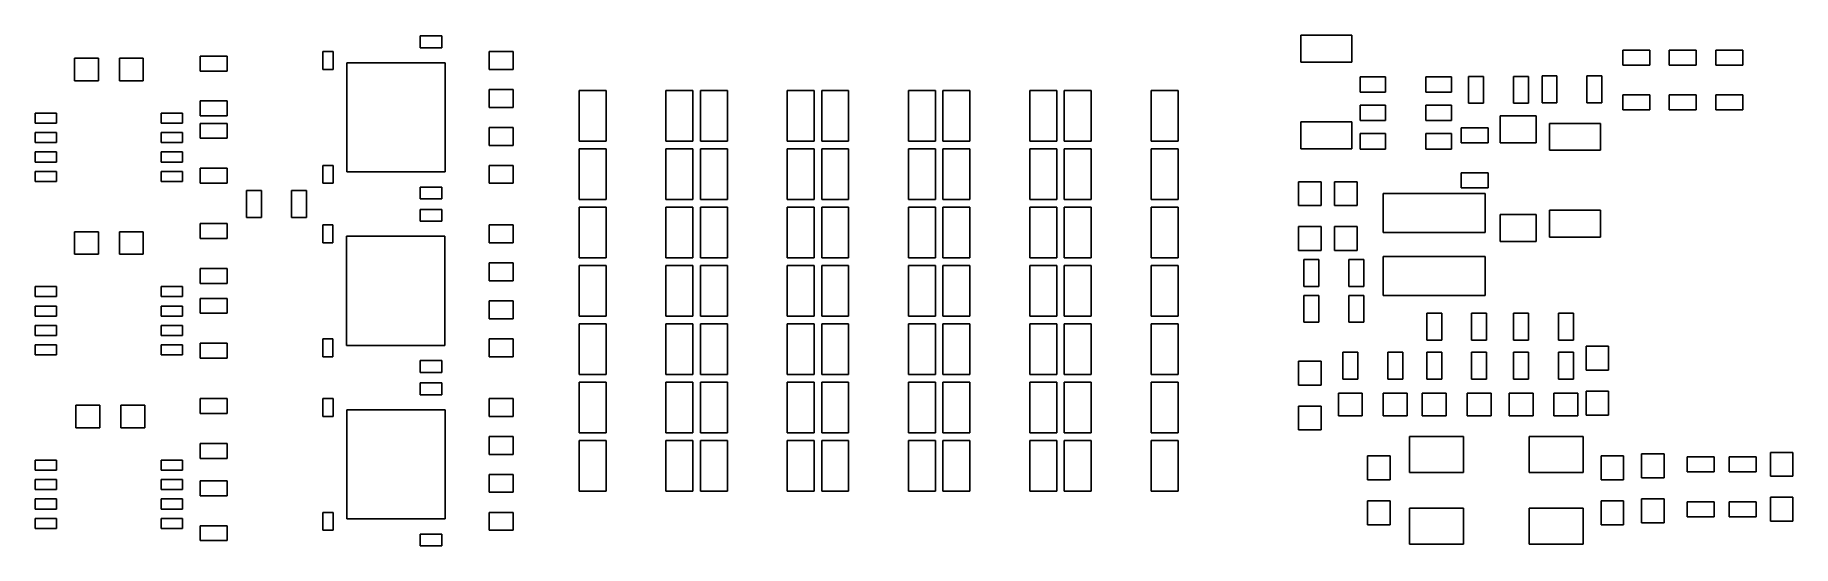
# Model space of a CAD drawing. Extents: x 2.86 to 5.17, y -3.92 to -3.25.
import ezdxf

# ---------------------------------------------------------------- set-up
doc = ezdxf.new("R2010")
doc.units = 0
doc.header["$MEASUREMENT"] = 0
doc.layers.add('BLACK', color=7, linetype='CONTINUOUS')

msp = doc.modelspace()

# ---------------------------------------------------------------- linework, layer by layer
at = {"layer": 'BLACK', "linetype": 'CONTINUOUS'}
for p, q in [((3.36203, -3.26262), (3.36203, -3.24703)), ((3.36203, -3.24703), (3.39053, -3.24703)), ((3.39053, -3.24703), (3.39053, -3.26262)), ((4.51969, -3.2815), (4.51969, -3.24606)), ((4.51969, -3.24606), (4.58661, -3.24606)), ((4.58661, -3.24606), (4.58661, -3.2815)), ((2.90748, -3.3061), (2.90748, -3.27657)), ((2.90748, -3.27657), (2.93898, -3.27657)), ((2.93898, -3.27657), (2.93898, -3.3061)), ((2.96654, -3.3061), (2.96654, -3.27657)), ((2.96654, -3.27657), (2.99803, -3.27657)), ((2.99803, -3.27657), (2.99803, -3.3061)), ((3.07283, -3.29331), (3.07283, -3.27362)), ((3.07283, -3.27362), (3.10827, -3.27362)), ((3.10827, -3.27362), (3.10827, -3.29331)), ((3.23415, -3.29114), (3.23415, -3.26752)), ((3.23415, -3.26752), (3.24754, -3.26752)), ((3.24754, -3.26752), (3.24754, -3.29114)), ((3.39053, -3.26262), (3.36203, -3.26262)), ((3.45276, -3.29114), (3.45276, -3.26752)), ((3.45276, -3.26752), (3.48425, -3.26752)), ((3.48425, -3.26752), (3.48425, -3.29114)), ((4.94291, -3.28543), (4.94291, -3.26575)), ((4.94291, -3.26575), (4.97835, -3.26575)), ((4.97835, -3.26575), (4.97835, -3.28543)), ((5.00394, -3.28543), (5.00394, -3.26575)), ((5.00394, -3.26575), (5.03937, -3.26575)), ((5.03937, -3.26575), (5.03937, -3.28543)), ((5.06496, -3.28543), (5.06496, -3.26575)), ((5.06496, -3.26575), (5.10039, -3.26575)), ((5.10039, -3.26575), (5.10039, -3.28543)), ((3.10827, -3.29331), (3.07283, -3.29331)), ((3.24754, -3.29114), (3.23415, -3.29114)), ((3.26537, -3.42614), (3.26537, -3.28252)), ((3.26537, -3.28252), (3.39467, -3.28252)), ((3.39467, -3.28252), (3.39467, -3.42614)), ((3.48425, -3.29114), (3.45276, -3.29114)), ((4.58661, -3.2815), (4.51969, -3.2815)), ((4.59748, -3.32126), (4.59748, -3.30079)), ((4.59748, -3.30079), (4.63087, -3.30079)), ((4.63087, -3.30079), (4.63087, -3.32126)), ((4.68409, -3.32126), (4.68409, -3.30079)), ((4.68409, -3.30079), (4.71748, -3.30079)), ((4.71748, -3.30079), (4.71748, -3.32126)), ((4.74016, -3.33583), (4.74016, -3.30039)), ((4.74016, -3.30039), (4.75984, -3.30039)), ((4.75984, -3.30039), (4.75984, -3.33583)), ((4.79921, -3.33583), (4.79921, -3.30039)), ((4.79921, -3.30039), (4.8189, -3.30039)), ((4.8189, -3.30039), (4.8189, -3.33583)), ((4.83661, -3.33504), (4.83661, -3.29961)), ((4.83661, -3.29961), (4.8563, -3.29961)), ((4.8563, -3.29961), (4.8563, -3.33504)), ((4.89567, -3.33504), (4.89567, -3.29961)), ((4.89567, -3.29961), (4.91535, -3.29961)), ((4.91535, -3.29961), (4.91535, -3.33504)), ((4.97835, -3.28543), (4.94291, -3.28543)), ((5.03937, -3.28543), (5.00394, -3.28543)), ((5.10039, -3.28543), (5.06496, -3.28543)), ((2.93898, -3.3061), (2.90748, -3.3061)), ((2.99803, -3.3061), (2.96654, -3.3061)), ((3.45276, -3.34114), (3.45276, -3.31752)), ((3.45276, -3.31752), (3.48425, -3.31752)), ((3.48425, -3.31752), (3.48425, -3.34114)), ((3.57087, -3.38583), (3.57087, -3.3189)), ((3.57087, -3.3189), (3.6063, -3.3189)), ((3.6063, -3.3189), (3.6063, -3.38583)), ((3.68504, -3.38583), (3.68504, -3.3189)), ((3.68504, -3.3189), (3.72047, -3.3189)), ((3.72047, -3.3189), (3.72047, -3.38583)), ((3.73031, -3.38583), (3.73031, -3.3189)), ((3.73031, -3.3189), (3.76575, -3.3189)), ((3.76575, -3.3189), (3.76575, -3.38583)), ((3.84449, -3.38583), (3.84449, -3.3189)), ((3.84449, -3.3189), (3.87992, -3.3189)), ((3.87992, -3.3189), (3.87992, -3.38583)), ((3.88976, -3.38583), (3.88976, -3.3189)), ((3.88976, -3.3189), (3.9252, -3.3189)), ((3.9252, -3.3189), (3.9252, -3.38583)), ((4.00394, -3.38583), (4.00394, -3.3189)), ((4.00394, -3.3189), (4.03937, -3.3189)), ((4.03937, -3.3189), (4.03937, -3.38583)), ((4.04921, -3.38583), (4.04921, -3.3189)), ((4.04921, -3.3189), (4.08465, -3.3189)), ((4.08465, -3.3189), (4.08465, -3.38583)), ((4.16339, -3.38583), (4.16339, -3.3189)), ((4.16339, -3.3189), (4.19882, -3.3189)), ((4.19882, -3.3189), (4.19882, -3.38583)), ((4.20866, -3.38583), (4.20866, -3.3189)), ((4.20866, -3.3189), (4.24409, -3.3189)), ((4.24409, -3.3189), (4.24409, -3.38583)), ((4.32283, -3.38583), (4.32283, -3.3189)), ((4.32283, -3.3189), (4.35827, -3.3189)), ((4.35827, -3.3189), (4.35827, -3.38583)), ((4.63087, -3.32126), (4.59748, -3.32126)), ((4.71748, -3.32126), (4.68409, -3.32126)), ((4.94291, -3.34449), (4.94291, -3.3248)), ((4.94291, -3.3248), (4.97835, -3.3248)), ((4.97835, -3.3248), (4.97835, -3.34449)), ((5.00394, -3.34449), (5.00394, -3.3248)), ((5.00394, -3.3248), (5.03937, -3.3248)), ((5.03937, -3.3248), (5.03937, -3.34449)), ((5.06496, -3.34449), (5.06496, -3.3248)), ((5.06496, -3.3248), (5.10039, -3.3248)), ((5.10039, -3.3248), (5.10039, -3.34449)), ((2.85587, -3.36193), (2.85587, -3.3487)), ((2.85587, -3.3487), (2.8839, -3.3487)), ((2.8839, -3.3487), (2.8839, -3.36193)), ((3.02161, -3.36193), (3.02161, -3.3487)), ((3.02161, -3.3487), (3.04965, -3.3487)), ((3.04965, -3.3487), (3.04965, -3.36193)), ((3.07283, -3.35236), (3.07283, -3.33268)), ((3.07283, -3.33268), (3.10827, -3.33268)), ((3.10827, -3.33268), (3.10827, -3.35236)), ((3.48425, -3.34114), (3.45276, -3.34114)), ((4.59748, -3.35866), (4.59748, -3.33819)), ((4.59748, -3.33819), (4.63087, -3.33819)), ((4.63087, -3.33819), (4.63087, -3.35866)), ((4.68409, -3.35866), (4.68409, -3.33819)), ((4.68409, -3.33819), (4.71748, -3.33819)), ((4.71748, -3.33819), (4.71748, -3.35866)), ((4.75984, -3.33583), (4.74016, -3.33583)), ((4.8189, -3.33583), (4.79921, -3.33583)), ((4.8563, -3.33504), (4.83661, -3.33504)), ((4.91535, -3.33504), (4.89567, -3.33504)), ((4.97835, -3.34449), (4.94291, -3.34449)), ((5.03937, -3.34449), (5.00394, -3.34449)), ((5.10039, -3.34449), (5.06496, -3.34449)), ((2.8839, -3.36193), (2.85587, -3.36193)), ((3.04965, -3.36193), (3.02161, -3.36193)), ((3.10827, -3.35236), (3.07283, -3.35236)), ((3.07283, -3.38189), (3.07283, -3.3622)), ((3.07283, -3.3622), (3.10827, -3.3622)), ((3.10827, -3.3622), (3.10827, -3.38189)), ((3.45276, -3.39114), (3.45276, -3.36752)), ((3.45276, -3.36752), (3.48425, -3.36752)), ((3.48425, -3.36752), (3.48425, -3.39114)), ((4.51969, -3.39567), (4.51969, -3.36024)), ((4.51969, -3.36024), (4.58661, -3.36024)), ((4.58661, -3.36024), (4.58661, -3.39567)), ((4.63087, -3.35866), (4.59748, -3.35866)), ((4.71748, -3.35866), (4.68409, -3.35866)), ((4.73031, -3.3878), (4.73031, -3.36811)), ((4.73031, -3.36811), (4.76575, -3.36811)), ((4.76575, -3.36811), (4.76575, -3.3878)), ((4.7815, -3.3878), (4.7815, -3.35236)), ((4.7815, -3.35236), (4.82874, -3.35236)), ((4.82874, -3.35236), (4.82874, -3.3878)), ((4.84646, -3.39764), (4.84646, -3.3622)), ((4.84646, -3.3622), (4.91339, -3.3622)), ((4.91339, -3.3622), (4.91339, -3.39764)), ((2.85587, -3.38752), (2.85587, -3.37429)), ((2.85587, -3.37429), (2.8839, -3.37429)), ((2.8839, -3.38752), (2.85587, -3.38752)), ((2.8839, -3.37429), (2.8839, -3.38752)), ((3.02161, -3.38752), (3.02161, -3.37429)), ((3.02161, -3.37429), (3.04965, -3.37429)), ((3.04965, -3.38752), (3.02161, -3.38752)), ((3.04965, -3.37429), (3.04965, -3.38752)), ((3.10827, -3.38189), (3.07283, -3.38189)), ((3.48425, -3.39114), (3.45276, -3.39114)), ((3.6063, -3.38583), (3.57087, -3.38583)), ((3.57087, -3.4626), (3.57087, -3.39567)), ((3.57087, -3.39567), (3.6063, -3.39567)), ((3.6063, -3.39567), (3.6063, -3.4626)), ((3.72047, -3.38583), (3.68504, -3.38583)), ((3.68504, -3.4626), (3.68504, -3.39567)), ((3.68504, -3.39567), (3.72047, -3.39567)), ((3.72047, -3.39567), (3.72047, -3.4626)), ((3.76575, -3.38583), (3.73031, -3.38583)), ((3.73031, -3.4626), (3.73031, -3.39567)), ((3.73031, -3.39567), (3.76575, -3.39567)), ((3.76575, -3.39567), (3.76575, -3.4626)), ((3.87992, -3.38583), (3.84449, -3.38583)), ((3.84449, -3.4626), (3.84449, -3.39567)), ((3.84449, -3.39567), (3.87992, -3.39567)), ((3.87992, -3.39567), (3.87992, -3.4626)), ((3.9252, -3.38583), (3.88976, -3.38583)), ((3.88976, -3.4626), (3.88976, -3.39567)), ((3.88976, -3.39567), (3.9252, -3.39567)), ((3.9252, -3.39567), (3.9252, -3.4626)), ((4.03937, -3.38583), (4.00394, -3.38583)), ((4.00394, -3.4626), (4.00394, -3.39567)), ((4.00394, -3.39567), (4.03937, -3.39567)), ((4.03937, -3.39567), (4.03937, -3.4626)), ((4.08465, -3.38583), (4.04921, -3.38583)), ((4.04921, -3.4626), (4.04921, -3.39567)), ((4.04921, -3.39567), (4.08465, -3.39567)), ((4.08465, -3.39567), (4.08465, -3.4626)), ((4.19882, -3.38583), (4.16339, -3.38583)), ((4.16339, -3.4626), (4.16339, -3.39567)), ((4.16339, -3.39567), (4.19882, -3.39567)), ((4.19882, -3.39567), (4.19882, -3.4626)), ((4.24409, -3.38583), (4.20866, -3.38583)), ((4.20866, -3.4626), (4.20866, -3.39567)), ((4.20866, -3.39567), (4.24409, -3.39567)), ((4.24409, -3.39567), (4.24409, -3.4626)), ((4.35827, -3.38583), (4.32283, -3.38583)), ((4.32283, -3.4626), (4.32283, -3.39567)), ((4.32283, -3.39567), (4.35827, -3.39567)), ((4.35827, -3.39567), (4.35827, -3.4626)), ((4.58661, -3.39567), (4.51969, -3.39567)), ((4.59748, -3.39606), (4.59748, -3.37559)), ((4.59748, -3.37559), (4.63087, -3.37559)), ((4.63087, -3.39606), (4.59748, -3.39606)), ((4.63087, -3.37559), (4.63087, -3.39606)), ((4.68409, -3.39606), (4.68409, -3.37559)), ((4.68409, -3.37559), (4.71748, -3.37559)), ((4.71748, -3.39606), (4.68409, -3.39606)), ((4.71748, -3.37559), (4.71748, -3.39606)), ((4.76575, -3.3878), (4.73031, -3.3878)), ((4.82874, -3.3878), (4.7815, -3.3878)), ((2.85587, -3.41311), (2.85587, -3.39988)), ((2.85587, -3.39988), (2.8839, -3.39988)), ((2.8839, -3.41311), (2.85587, -3.41311)), ((2.8839, -3.39988), (2.8839, -3.41311)), ((3.02161, -3.41311), (3.02161, -3.39988)), ((3.02161, -3.39988), (3.04965, -3.39988)), ((3.04965, -3.41311), (3.02161, -3.41311)), ((3.04965, -3.39988), (3.04965, -3.41311)), ((3.23415, -3.44114), (3.23415, -3.41752)), ((3.23415, -3.41752), (3.24754, -3.41752)), ((3.24754, -3.41752), (3.24754, -3.44114)), ((3.45276, -3.44114), (3.45276, -3.41752)), ((3.45276, -3.41752), (3.48425, -3.41752)), ((3.48425, -3.41752), (3.48425, -3.44114)), ((4.91339, -3.39764), (4.84646, -3.39764)), ((2.85587, -3.4387), (2.85587, -3.42547)), ((2.85587, -3.42547), (2.8839, -3.42547)), ((2.8839, -3.4387), (2.85587, -3.4387)), ((2.8839, -3.42547), (2.8839, -3.4387)), ((3.02161, -3.4387), (3.02161, -3.42547)), ((3.02161, -3.42547), (3.04965, -3.42547)), ((3.04965, -3.4387), (3.02161, -3.4387)), ((3.04965, -3.42547), (3.04965, -3.4387)), ((3.07283, -3.44094), (3.07283, -3.42126)), ((3.07283, -3.42126), (3.10827, -3.42126)), ((3.10827, -3.44094), (3.07283, -3.44094)), ((3.10827, -3.42126), (3.10827, -3.44094)), ((3.24754, -3.44114), (3.23415, -3.44114)), ((3.39467, -3.42614), (3.26537, -3.42614)), ((3.48425, -3.44114), (3.45276, -3.44114)), ((4.51673, -3.47047), (4.51673, -3.43898)), ((4.51673, -3.43898), (4.54626, -3.43898)), ((4.54626, -3.43898), (4.54626, -3.47047)), ((4.56398, -3.47047), (4.56398, -3.43898)), ((4.56398, -3.43898), (4.5935, -3.43898)), ((4.5935, -3.43898), (4.5935, -3.47047)), ((4.73031, -3.44685), (4.73031, -3.42717)), ((4.73031, -3.42717), (4.76575, -3.42717)), ((4.76575, -3.42717), (4.76575, -3.44685)), ((3.13386, -3.48622), (3.13386, -3.45079)), ((3.13386, -3.45079), (3.15354, -3.45079)), ((3.15354, -3.45079), (3.15354, -3.48622)), ((3.19291, -3.48622), (3.19291, -3.45079)), ((3.19291, -3.45079), (3.2126, -3.45079)), ((3.2126, -3.45079), (3.2126, -3.48622)), ((3.36203, -3.46163), (3.36203, -3.44604)), ((3.36203, -3.44604), (3.39053, -3.44604)), ((3.39053, -3.46163), (3.36203, -3.46163)), ((3.39053, -3.44604), (3.39053, -3.46163)), ((3.6063, -3.4626), (3.57087, -3.4626)), ((3.72047, -3.4626), (3.68504, -3.4626)), ((3.76575, -3.4626), (3.73031, -3.4626)), ((3.87992, -3.4626), (3.84449, -3.4626)), ((3.9252, -3.4626), (3.88976, -3.4626)), ((4.03937, -3.4626), (4.00394, -3.4626)), ((4.08465, -3.4626), (4.04921, -3.4626)), ((4.19882, -3.4626), (4.16339, -3.4626)), ((4.24409, -3.4626), (4.20866, -3.4626)), ((4.35827, -3.4626), (4.32283, -3.4626)), ((4.62795, -3.50591), (4.62795, -3.45472)), ((4.62795, -3.45472), (4.76181, -3.45472)), ((4.76575, -3.44685), (4.73031, -3.44685)), ((4.76181, -3.45472), (4.76181, -3.50591)), ((3.15354, -3.48622), (3.13386, -3.48622)), ((3.2126, -3.48622), (3.19291, -3.48622)), ((3.36183, -3.49096), (3.36183, -3.47537)), ((3.36183, -3.47537), (3.39033, -3.47537)), ((3.39033, -3.47537), (3.39033, -3.49096)), ((3.57087, -3.53937), (3.57087, -3.47244)), ((3.57087, -3.47244), (3.6063, -3.47244)), ((3.6063, -3.47244), (3.6063, -3.53937)), ((3.68504, -3.53937), (3.68504, -3.47244)), ((3.68504, -3.47244), (3.72047, -3.47244)), ((3.72047, -3.47244), (3.72047, -3.53937)), ((3.73031, -3.53937), (3.73031, -3.47244)), ((3.73031, -3.47244), (3.76575, -3.47244)), ((3.76575, -3.47244), (3.76575, -3.53937)), ((3.84449, -3.53937), (3.84449, -3.47244)), ((3.84449, -3.47244), (3.87992, -3.47244)), ((3.87992, -3.47244), (3.87992, -3.53937)), ((3.88976, -3.53937), (3.88976, -3.47244)), ((3.88976, -3.47244), (3.9252, -3.47244)), ((3.9252, -3.47244), (3.9252, -3.53937)), ((4.00394, -3.53937), (4.00394, -3.47244)), ((4.00394, -3.47244), (4.03937, -3.47244)), ((4.03937, -3.47244), (4.03937, -3.53937)), ((4.04921, -3.53937), (4.04921, -3.47244)), ((4.04921, -3.47244), (4.08465, -3.47244)), ((4.08465, -3.47244), (4.08465, -3.53937)), ((4.16339, -3.53937), (4.16339, -3.47244)), ((4.16339, -3.47244), (4.19882, -3.47244)), ((4.19882, -3.47244), (4.19882, -3.53937)), ((4.20866, -3.53937), (4.20866, -3.47244)), ((4.20866, -3.47244), (4.24409, -3.47244)), ((4.24409, -3.47244), (4.24409, -3.53937)), ((4.32283, -3.53937), (4.32283, -3.47244)), ((4.32283, -3.47244), (4.35827, -3.47244)), ((4.35827, -3.47244), (4.35827, -3.53937)), ((4.54626, -3.47047), (4.51673, -3.47047)), ((4.5935, -3.47047), (4.56398, -3.47047)), ((4.7815, -3.51772), (4.7815, -3.48228)), ((4.7815, -3.48228), (4.82874, -3.48228)), ((4.82874, -3.48228), (4.82874, -3.51772)), ((4.84646, -3.51181), (4.84646, -3.47638)), ((4.84646, -3.47638), (4.91339, -3.47638)), ((4.91339, -3.47638), (4.91339, -3.51181)), ((2.90748, -3.53445), (2.90748, -3.50492)), ((2.90748, -3.50492), (2.93898, -3.50492)), ((2.93898, -3.50492), (2.93898, -3.53445)), ((2.96654, -3.53445), (2.96654, -3.50492)), ((2.96654, -3.50492), (2.99803, -3.50492)), ((2.99803, -3.50492), (2.99803, -3.53445)), ((3.07283, -3.51378), (3.07283, -3.49409)), ((3.07283, -3.49409), (3.10827, -3.49409)), ((3.10827, -3.49409), (3.10827, -3.51378)), ((3.23396, -3.51949), (3.23396, -3.49587)), ((3.23396, -3.49587), (3.24734, -3.49587)), ((3.24734, -3.49587), (3.24734, -3.51949)), ((3.26518, -3.65449), (3.26518, -3.51087)), ((3.26518, -3.51087), (3.39447, -3.51087)), ((3.39033, -3.49096), (3.36183, -3.49096)), ((3.39447, -3.51087), (3.39447, -3.65449)), ((3.45256, -3.51949), (3.45256, -3.49587)), ((3.45256, -3.49587), (3.48406, -3.49587)), ((3.48406, -3.49587), (3.48406, -3.51949)), ((4.51673, -3.52953), (4.51673, -3.49803)), ((4.51673, -3.49803), (4.54626, -3.49803)), ((4.54626, -3.49803), (4.54626, -3.52953)), ((4.56398, -3.52953), (4.56398, -3.49803)), ((4.56398, -3.49803), (4.5935, -3.49803)), ((4.5935, -3.49803), (4.5935, -3.52953)), ((4.76181, -3.50591), (4.62795, -3.50591)), ((4.91339, -3.51181), (4.84646, -3.51181)), ((2.93898, -3.53445), (2.90748, -3.53445)), ((2.99803, -3.53445), (2.96654, -3.53445)), ((3.10827, -3.51378), (3.07283, -3.51378)), ((3.24734, -3.51949), (3.23396, -3.51949)), ((3.48406, -3.51949), (3.45256, -3.51949)), ((4.54626, -3.52953), (4.51673, -3.52953)), ((4.5935, -3.52953), (4.56398, -3.52953)), ((4.82874, -3.51772), (4.7815, -3.51772)), ((3.07283, -3.57283), (3.07283, -3.55315)), ((3.07283, -3.55315), (3.10827, -3.55315)), ((3.10827, -3.55315), (3.10827, -3.57283)), ((3.45256, -3.56949), (3.45256, -3.54587)), ((3.45256, -3.54587), (3.48406, -3.54587)), ((3.48406, -3.54587), (3.48406, -3.56949)), ((3.6063, -3.53937), (3.57087, -3.53937)), ((3.57087, -3.61614), (3.57087, -3.54921)), ((3.57087, -3.54921), (3.6063, -3.54921)), ((3.6063, -3.54921), (3.6063, -3.61614)), ((3.72047, -3.53937), (3.68504, -3.53937)), ((3.68504, -3.61614), (3.68504, -3.54921)), ((3.68504, -3.54921), (3.72047, -3.54921)), ((3.72047, -3.54921), (3.72047, -3.61614)), ((3.76575, -3.53937), (3.73031, -3.53937)), ((3.73031, -3.61614), (3.73031, -3.54921)), ((3.73031, -3.54921), (3.76575, -3.54921)), ((3.76575, -3.54921), (3.76575, -3.61614)), ((3.87992, -3.53937), (3.84449, -3.53937)), ((3.84449, -3.61614), (3.84449, -3.54921)), ((3.84449, -3.54921), (3.87992, -3.54921)), ((3.87992, -3.54921), (3.87992, -3.61614)), ((3.9252, -3.53937), (3.88976, -3.53937)), ((3.88976, -3.61614), (3.88976, -3.54921)), ((3.88976, -3.54921), (3.9252, -3.54921)), ((3.9252, -3.54921), (3.9252, -3.61614)), ((4.03937, -3.53937), (4.00394, -3.53937)), ((4.00394, -3.61614), (4.00394, -3.54921)), ((4.00394, -3.54921), (4.03937, -3.54921)), ((4.03937, -3.54921), (4.03937, -3.61614)), ((4.08465, -3.53937), (4.04921, -3.53937)), ((4.04921, -3.61614), (4.04921, -3.54921)), ((4.04921, -3.54921), (4.08465, -3.54921)), ((4.08465, -3.54921), (4.08465, -3.61614)), ((4.19882, -3.53937), (4.16339, -3.53937)), ((4.16339, -3.61614), (4.16339, -3.54921)), ((4.16339, -3.54921), (4.19882, -3.54921)), ((4.19882, -3.54921), (4.19882, -3.61614)), ((4.24409, -3.53937), (4.20866, -3.53937)), ((4.20866, -3.61614), (4.20866, -3.54921)), ((4.20866, -3.54921), (4.24409, -3.54921)), ((4.24409, -3.54921), (4.24409, -3.61614)), ((4.35827, -3.53937), (4.32283, -3.53937)), ((4.32283, -3.61614), (4.32283, -3.54921)), ((4.32283, -3.54921), (4.35827, -3.54921)), ((4.35827, -3.54921), (4.35827, -3.61614)), ((4.52362, -3.57677), (4.52362, -3.54134)), ((4.52362, -3.54134), (4.54331, -3.54134)), ((4.54331, -3.54134), (4.54331, -3.57677)), ((4.58268, -3.57677), (4.58268, -3.54134)), ((4.58268, -3.54134), (4.60236, -3.54134)), ((4.60236, -3.54134), (4.60236, -3.57677)), ((4.62795, -3.58858), (4.62795, -3.5374)), ((4.62795, -3.5374), (4.76181, -3.5374)), ((4.76181, -3.5374), (4.76181, -3.58858)), ((2.85587, -3.59028), (2.85587, -3.57705)), ((2.85587, -3.57705), (2.8839, -3.57705)), ((2.8839, -3.57705), (2.8839, -3.59028)), ((3.02161, -3.59028), (3.02161, -3.57705)), ((3.02161, -3.57705), (3.04965, -3.57705)), ((3.04965, -3.57705), (3.04965, -3.59028)), ((3.10827, -3.57283), (3.07283, -3.57283)), ((3.48406, -3.56949), (3.45256, -3.56949)), ((4.54331, -3.57677), (4.52362, -3.57677)), ((4.60236, -3.57677), (4.58268, -3.57677)), ((2.8839, -3.59028), (2.85587, -3.59028)), ((2.85587, -3.61587), (2.85587, -3.60264)), ((2.85587, -3.60264), (2.8839, -3.60264)), ((2.8839, -3.60264), (2.8839, -3.61587)), ((3.04965, -3.59028), (3.02161, -3.59028)), ((3.02161, -3.61587), (3.02161, -3.60264)), ((3.02161, -3.60264), (3.04965, -3.60264)), ((3.04965, -3.60264), (3.04965, -3.61587)), ((3.07283, -3.6122), (3.07283, -3.59252)), ((3.07283, -3.59252), (3.10827, -3.59252)), ((3.10827, -3.59252), (3.10827, -3.6122)), ((3.45256, -3.61949), (3.45256, -3.59587)), ((3.45256, -3.59587), (3.48406, -3.59587)), ((3.48406, -3.59587), (3.48406, -3.61949)), ((4.52362, -3.62402), (4.52362, -3.58858)), ((4.52362, -3.58858), (4.54331, -3.58858)), ((4.54331, -3.58858), (4.54331, -3.62402)), ((4.58268, -3.62402), (4.58268, -3.58858)), ((4.58268, -3.58858), (4.60236, -3.58858)), ((4.60236, -3.58858), (4.60236, -3.62402)), ((4.76181, -3.58858), (4.62795, -3.58858)), ((2.8839, -3.61587), (2.85587, -3.61587)), ((3.04965, -3.61587), (3.02161, -3.61587)), ((3.10827, -3.6122), (3.07283, -3.6122)), ((3.48406, -3.61949), (3.45256, -3.61949)), ((3.6063, -3.61614), (3.57087, -3.61614)), ((3.57087, -3.69291), (3.57087, -3.62598)), ((3.57087, -3.62598), (3.6063, -3.62598)), ((3.6063, -3.62598), (3.6063, -3.69291)), ((3.72047, -3.61614), (3.68504, -3.61614)), ((3.68504, -3.69291), (3.68504, -3.62598)), ((3.68504, -3.62598), (3.72047, -3.62598)), ((3.72047, -3.62598), (3.72047, -3.69291)), ((3.76575, -3.61614), (3.73031, -3.61614)), ((3.73031, -3.69291), (3.73031, -3.62598)), ((3.73031, -3.62598), (3.76575, -3.62598)), ((3.76575, -3.62598), (3.76575, -3.69291)), ((3.87992, -3.61614), (3.84449, -3.61614)), ((3.84449, -3.69291), (3.84449, -3.62598)), ((3.84449, -3.62598), (3.87992, -3.62598)), ((3.87992, -3.62598), (3.87992, -3.69291)), ((3.9252, -3.61614), (3.88976, -3.61614)), ((3.88976, -3.69291), (3.88976, -3.62598)), ((3.88976, -3.62598), (3.9252, -3.62598)), ((3.9252, -3.62598), (3.9252, -3.69291)), ((4.03937, -3.61614), (4.00394, -3.61614)), ((4.00394, -3.69291), (4.00394, -3.62598)), ((4.00394, -3.62598), (4.03937, -3.62598)), ((4.03937, -3.62598), (4.03937, -3.69291)), ((4.08465, -3.61614), (4.04921, -3.61614)), ((4.04921, -3.69291), (4.04921, -3.62598)), ((4.04921, -3.62598), (4.08465, -3.62598)), ((4.08465, -3.62598), (4.08465, -3.69291)), ((4.19882, -3.61614), (4.16339, -3.61614)), ((4.16339, -3.69291), (4.16339, -3.62598)), ((4.16339, -3.62598), (4.19882, -3.62598)), ((4.19882, -3.62598), (4.19882, -3.69291)), ((4.24409, -3.61614), (4.20866, -3.61614)), ((4.20866, -3.69291), (4.20866, -3.62598)), ((4.20866, -3.62598), (4.24409, -3.62598)), ((4.24409, -3.62598), (4.24409, -3.69291)), ((4.35827, -3.61614), (4.32283, -3.61614)), ((4.32283, -3.69291), (4.32283, -3.62598)), ((4.32283, -3.62598), (4.35827, -3.62598)), ((4.35827, -3.62598), (4.35827, -3.69291)), ((4.54331, -3.62402), (4.52362, -3.62402)), ((4.60236, -3.62402), (4.58268, -3.62402)), ((4.68504, -3.64764), (4.68504, -3.6122)), ((4.68504, -3.6122), (4.70472, -3.6122)), ((4.70472, -3.6122), (4.70472, -3.64764)), ((4.74409, -3.64764), (4.74409, -3.6122)), ((4.74409, -3.6122), (4.76378, -3.6122)), ((4.76378, -3.6122), (4.76378, -3.64764)), ((4.79921, -3.64764), (4.79921, -3.6122)), ((4.79921, -3.6122), (4.8189, -3.6122)), ((4.8189, -3.6122), (4.8189, -3.64764)), ((4.85827, -3.64764), (4.85827, -3.6122)), ((4.85827, -3.6122), (4.87795, -3.6122)), ((4.87795, -3.6122), (4.87795, -3.64764)), ((2.85587, -3.64146), (2.85587, -3.62823)), ((2.85587, -3.62823), (2.8839, -3.62823)), ((2.8839, -3.64146), (2.85587, -3.64146)), ((2.8839, -3.62823), (2.8839, -3.64146)), ((3.02161, -3.64146), (3.02161, -3.62823)), ((3.02161, -3.62823), (3.04965, -3.62823)), ((3.04965, -3.64146), (3.02161, -3.64146)), ((3.04965, -3.62823), (3.04965, -3.64146)), ((3.23396, -3.66949), (3.23396, -3.64587)), ((3.23396, -3.64587), (3.24734, -3.64587)), ((3.24734, -3.64587), (3.24734, -3.66949)), ((3.45256, -3.66949), (3.45256, -3.64587)), ((3.45256, -3.64587), (3.48406, -3.64587)), ((3.48406, -3.64587), (3.48406, -3.66949)), ((4.70472, -3.64764), (4.68504, -3.64764)), ((4.76378, -3.64764), (4.74409, -3.64764)), ((4.8189, -3.64764), (4.79921, -3.64764)), ((4.87795, -3.64764), (4.85827, -3.64764)), ((2.85587, -3.66705), (2.85587, -3.65382)), ((2.85587, -3.65382), (2.8839, -3.65382)), ((2.8839, -3.66705), (2.85587, -3.66705)), ((2.8839, -3.65382), (2.8839, -3.66705)), ((3.02161, -3.66705), (3.02161, -3.65382)), ((3.02161, -3.65382), (3.04965, -3.65382)), ((3.04965, -3.66705), (3.02161, -3.66705)), ((3.04965, -3.65382), (3.04965, -3.66705)), ((3.07283, -3.67126), (3.07283, -3.65157)), ((3.07283, -3.65157), (3.10827, -3.65157)), ((3.10827, -3.67126), (3.07283, -3.67126)), ((3.10827, -3.65157), (3.10827, -3.67126)), ((3.24734, -3.66949), (3.23396, -3.66949)), ((3.39447, -3.65449), (3.26518, -3.65449)), ((3.48406, -3.66949), (3.45256, -3.66949)), ((4.5748, -3.69882), (4.5748, -3.66339)), ((4.5748, -3.66339), (4.59449, -3.66339)), ((4.59449, -3.66339), (4.59449, -3.69882)), ((4.63386, -3.69882), (4.63386, -3.66339)), ((4.63386, -3.66339), (4.65354, -3.66339)), ((4.65354, -3.66339), (4.65354, -3.69882)), ((4.68504, -3.69882), (4.68504, -3.66339)), ((4.68504, -3.66339), (4.70472, -3.66339)), ((4.70472, -3.66339), (4.70472, -3.69882)), ((4.74409, -3.69882), (4.74409, -3.66339)), ((4.74409, -3.66339), (4.76378, -3.66339)), ((4.76378, -3.66339), (4.76378, -3.69882)), ((4.79921, -3.69882), (4.79921, -3.66339)), ((4.79921, -3.66339), (4.8189, -3.66339)), ((4.8189, -3.66339), (4.8189, -3.69882)), ((4.85827, -3.69882), (4.85827, -3.66339)), ((4.85827, -3.66339), (4.87795, -3.66339)), ((4.87795, -3.66339), (4.87795, -3.69882)), ((4.89469, -3.68701), (4.89469, -3.65551)), ((4.89469, -3.65551), (4.92421, -3.65551)), ((4.92421, -3.65551), (4.92421, -3.68701)), ((3.36183, -3.68998), (3.36183, -3.67439)), ((3.36183, -3.67439), (3.39033, -3.67439)), ((3.39033, -3.68998), (3.36183, -3.68998)), ((3.39033, -3.67439), (3.39033, -3.68998)), ((3.6063, -3.69291), (3.57087, -3.69291)), ((3.72047, -3.69291), (3.68504, -3.69291)), ((3.76575, -3.69291), (3.73031, -3.69291)), ((3.87992, -3.69291), (3.84449, -3.69291)), ((3.9252, -3.69291), (3.88976, -3.69291)), ((4.03937, -3.69291), (4.00394, -3.69291)), ((4.08465, -3.69291), (4.04921, -3.69291)), ((4.19882, -3.69291), (4.16339, -3.69291)), ((4.24409, -3.69291), (4.20866, -3.69291)), ((4.35827, -3.69291), (4.32283, -3.69291)), ((4.51673, -3.70669), (4.51673, -3.6752)), ((4.51673, -3.6752), (4.54626, -3.6752)), ((4.54626, -3.6752), (4.54626, -3.70669)), ((4.92421, -3.68701), (4.89469, -3.68701)), ((3.36203, -3.71931), (3.36203, -3.70372)), ((3.36203, -3.70372), (3.39053, -3.70372)), ((3.39053, -3.71931), (3.36203, -3.71931)), ((3.39053, -3.70372), (3.39053, -3.71931)), ((3.57087, -3.76969), (3.57087, -3.70276)), ((3.57087, -3.70276), (3.6063, -3.70276)), ((3.6063, -3.70276), (3.6063, -3.76969)), ((3.68504, -3.76969), (3.68504, -3.70276)), ((3.68504, -3.70276), (3.72047, -3.70276)), ((3.72047, -3.70276), (3.72047, -3.76969)), ((3.73031, -3.76969), (3.73031, -3.70276)), ((3.73031, -3.70276), (3.76575, -3.70276)), ((3.76575, -3.70276), (3.76575, -3.76969)), ((3.84449, -3.76969), (3.84449, -3.70276)), ((3.84449, -3.70276), (3.87992, -3.70276)), ((3.87992, -3.70276), (3.87992, -3.76969)), ((3.88976, -3.76969), (3.88976, -3.70276)), ((3.88976, -3.70276), (3.9252, -3.70276)), ((3.9252, -3.70276), (3.9252, -3.76969)), ((4.00394, -3.76969), (4.00394, -3.70276)), ((4.00394, -3.70276), (4.03937, -3.70276)), ((4.03937, -3.70276), (4.03937, -3.76969)), ((4.04921, -3.76969), (4.04921, -3.70276)), ((4.04921, -3.70276), (4.08465, -3.70276)), ((4.08465, -3.70276), (4.08465, -3.76969)), ((4.16339, -3.76969), (4.16339, -3.70276)), ((4.16339, -3.70276), (4.19882, -3.70276)), ((4.19882, -3.70276), (4.19882, -3.76969)), ((4.20866, -3.76969), (4.20866, -3.70276)), ((4.20866, -3.70276), (4.24409, -3.70276)), ((4.24409, -3.70276), (4.24409, -3.76969)), ((4.32283, -3.76969), (4.32283, -3.70276)), ((4.32283, -3.70276), (4.35827, -3.70276)), ((4.35827, -3.70276), (4.35827, -3.76969)), ((4.54626, -3.70669), (4.51673, -3.70669)), ((4.5689, -3.74705), (4.5689, -3.71752)), ((4.5689, -3.71752), (4.60039, -3.71752)), ((4.59449, -3.69882), (4.5748, -3.69882)), ((4.60039, -3.71752), (4.60039, -3.74705)), ((4.62795, -3.74705), (4.62795, -3.71752)), ((4.62795, -3.71752), (4.65945, -3.71752)), ((4.65354, -3.69882), (4.63386, -3.69882)), ((4.65945, -3.71752), (4.65945, -3.74705)), ((4.67913, -3.74705), (4.67913, -3.71752)), ((4.67913, -3.71752), (4.71063, -3.71752)), ((4.70472, -3.69882), (4.68504, -3.69882)), ((4.71063, -3.71752), (4.71063, -3.74705)), ((4.73819, -3.74705), (4.73819, -3.71752)), ((4.73819, -3.71752), (4.76969, -3.71752)), ((4.76378, -3.69882), (4.74409, -3.69882)), ((4.76969, -3.71752), (4.76969, -3.74705)), ((4.79331, -3.74705), (4.79331, -3.71752)), ((4.79331, -3.71752), (4.8248, -3.71752)), ((4.8189, -3.69882), (4.79921, -3.69882)), ((4.8248, -3.71752), (4.8248, -3.74705)), ((4.85236, -3.74705), (4.85236, -3.71752)), ((4.85236, -3.71752), (4.88386, -3.71752)), ((4.87795, -3.69882), (4.85827, -3.69882)), ((4.88386, -3.71752), (4.88386, -3.74705)), ((4.89469, -3.74606), (4.89469, -3.71457)), ((4.89469, -3.71457), (4.92421, -3.71457)), ((4.92421, -3.71457), (4.92421, -3.74606)), ((2.90945, -3.7628), (2.90945, -3.73327)), ((2.90945, -3.73327), (2.94094, -3.73327)), ((2.94094, -3.73327), (2.94094, -3.7628)), ((2.9685, -3.7628), (2.9685, -3.73327)), ((2.9685, -3.73327), (3, -3.73327)), ((3, -3.73327), (3, -3.7628)), ((3.07283, -3.74409), (3.07283, -3.72441)), ((3.07283, -3.72441), (3.10827, -3.72441)), ((3.10827, -3.72441), (3.10827, -3.74409)), ((3.23415, -3.74783), (3.23415, -3.72421)), ((3.23415, -3.72421), (3.24754, -3.72421)), ((3.24754, -3.72421), (3.24754, -3.74783)), ((3.26537, -3.88283), (3.26537, -3.73921)), ((3.26537, -3.73921), (3.39467, -3.73921)), ((3.39467, -3.73921), (3.39467, -3.88283)), ((3.45276, -3.74783), (3.45276, -3.72421)), ((3.45276, -3.72421), (3.48425, -3.72421)), ((3.48425, -3.72421), (3.48425, -3.74783)), ((4.51673, -3.76575), (4.51673, -3.73425)), ((4.51673, -3.73425), (4.54626, -3.73425)), ((4.54626, -3.73425), (4.54626, -3.76575)), ((2.94094, -3.7628), (2.90945, -3.7628)), ((3, -3.7628), (2.9685, -3.7628)), ((3.10827, -3.74409), (3.07283, -3.74409)), ((3.24754, -3.74783), (3.23415, -3.74783)), ((3.48425, -3.74783), (3.45276, -3.74783)), ((4.54626, -3.76575), (4.51673, -3.76575)), ((4.60039, -3.74705), (4.5689, -3.74705)), ((4.65945, -3.74705), (4.62795, -3.74705)), ((4.71063, -3.74705), (4.67913, -3.74705)), ((4.76969, -3.74705), (4.73819, -3.74705)), ((4.8248, -3.74705), (4.79331, -3.74705)), ((4.88386, -3.74705), (4.85236, -3.74705)), ((4.92421, -3.74606), (4.89469, -3.74606)), ((3.07283, -3.80315), (3.07283, -3.78346)), ((3.07283, -3.78346), (3.10827, -3.78346)), ((3.10827, -3.78346), (3.10827, -3.80315)), ((3.45276, -3.79783), (3.45276, -3.77421)), ((3.45276, -3.77421), (3.48425, -3.77421)), ((3.48425, -3.77421), (3.48425, -3.79783)), ((3.6063, -3.76969), (3.57087, -3.76969)), ((3.57087, -3.84646), (3.57087, -3.77953)), ((3.57087, -3.77953), (3.6063, -3.77953)), ((3.6063, -3.77953), (3.6063, -3.84646)), ((3.72047, -3.76969), (3.68504, -3.76969)), ((3.68504, -3.84646), (3.68504, -3.77953)), ((3.68504, -3.77953), (3.72047, -3.77953)), ((3.72047, -3.77953), (3.72047, -3.84646)), ((3.76575, -3.76969), (3.73031, -3.76969)), ((3.73031, -3.84646), (3.73031, -3.77953)), ((3.73031, -3.77953), (3.76575, -3.77953)), ((3.76575, -3.77953), (3.76575, -3.84646)), ((3.87992, -3.76969), (3.84449, -3.76969)), ((3.84449, -3.84646), (3.84449, -3.77953)), ((3.84449, -3.77953), (3.87992, -3.77953)), ((3.87992, -3.77953), (3.87992, -3.84646)), ((3.9252, -3.76969), (3.88976, -3.76969)), ((3.88976, -3.84646), (3.88976, -3.77953)), ((3.88976, -3.77953), (3.9252, -3.77953)), ((3.9252, -3.77953), (3.9252, -3.84646)), ((4.03937, -3.76969), (4.00394, -3.76969)), ((4.00394, -3.84646), (4.00394, -3.77953)), ((4.00394, -3.77953), (4.03937, -3.77953)), ((4.03937, -3.77953), (4.03937, -3.84646)), ((4.08465, -3.76969), (4.04921, -3.76969)), ((4.04921, -3.84646), (4.04921, -3.77953)), ((4.04921, -3.77953), (4.08465, -3.77953)), ((4.08465, -3.77953), (4.08465, -3.84646)), ((4.19882, -3.76969), (4.16339, -3.76969)), ((4.16339, -3.84646), (4.16339, -3.77953)), ((4.16339, -3.77953), (4.19882, -3.77953)), ((4.19882, -3.77953), (4.19882, -3.84646)), ((4.24409, -3.76969), (4.20866, -3.76969)), ((4.20866, -3.84646), (4.20866, -3.77953)), ((4.20866, -3.77953), (4.24409, -3.77953)), ((4.24409, -3.77953), (4.24409, -3.84646)), ((4.35827, -3.76969), (4.32283, -3.76969)), ((4.32283, -3.84646), (4.32283, -3.77953)), ((4.32283, -3.77953), (4.35827, -3.77953)), ((4.35827, -3.77953), (4.35827, -3.84646)), ((4.66236, -3.82156), (4.66236, -3.77436)), ((4.66236, -3.77436), (4.73326, -3.77436)), ((4.73326, -3.77436), (4.73326, -3.82156)), ((4.81976, -3.82156), (4.81976, -3.77436)), ((4.81976, -3.77436), (4.89066, -3.77436)), ((4.89066, -3.77436), (4.89066, -3.82156)), ((2.85587, -3.81862), (2.85587, -3.80539)), ((2.85587, -3.80539), (2.8839, -3.80539)), ((2.8839, -3.80539), (2.8839, -3.81862)), ((3.02161, -3.81862), (3.02161, -3.80539)), ((3.02161, -3.80539), (3.04965, -3.80539)), ((3.04965, -3.80539), (3.04965, -3.81862)), ((3.10827, -3.80315), (3.07283, -3.80315)), ((3.48425, -3.79783), (3.45276, -3.79783)), ((4.60728, -3.83138), (4.60728, -3.79989)), ((4.60728, -3.79989), (4.63681, -3.79989)), ((4.63681, -3.79989), (4.63681, -3.83138)), ((4.91437, -3.83138), (4.91437, -3.79989)), ((4.91437, -3.79989), (4.9439, -3.79989)), ((4.9439, -3.79989), (4.9439, -3.83138)), ((4.96752, -3.82874), (4.96752, -3.79724)), ((4.96752, -3.79724), (4.99705, -3.79724)), ((4.99705, -3.79724), (4.99705, -3.82874)), ((5.02756, -3.82087), (5.02756, -3.80118)), ((5.02756, -3.80118), (5.06299, -3.80118)), ((5.06299, -3.80118), (5.06299, -3.82087)), ((5.08268, -3.82087), (5.08268, -3.80118)), ((5.08268, -3.80118), (5.11811, -3.80118)), ((5.11811, -3.80118), (5.11811, -3.82087)), ((5.13681, -3.82677), (5.13681, -3.79528)), ((5.13681, -3.79528), (5.16634, -3.79528)), ((5.16634, -3.79528), (5.16634, -3.82677)), ((2.8839, -3.81862), (2.85587, -3.81862)), ((2.85587, -3.84421), (2.85587, -3.83098)), ((2.85587, -3.83098), (2.8839, -3.83098)), ((2.8839, -3.83098), (2.8839, -3.84421)), ((3.04965, -3.81862), (3.02161, -3.81862)), ((3.02161, -3.84421), (3.02161, -3.83098)), ((3.02161, -3.83098), (3.04965, -3.83098)), ((3.04965, -3.83098), (3.04965, -3.84421)), ((3.07283, -3.85236), (3.07283, -3.83268)), ((3.07283, -3.83268), (3.10827, -3.83268)), ((3.10827, -3.83268), (3.10827, -3.85236)), ((3.45276, -3.84783), (3.45276, -3.82421)), ((3.45276, -3.82421), (3.48425, -3.82421)), ((3.48425, -3.82421), (3.48425, -3.84783)), ((4.63681, -3.83138), (4.60728, -3.83138)), ((4.73326, -3.82156), (4.66236, -3.82156)), ((4.89066, -3.82156), (4.81976, -3.82156)), ((4.9439, -3.83138), (4.91437, -3.83138)), ((4.99705, -3.82874), (4.96752, -3.82874)), ((5.06299, -3.82087), (5.02756, -3.82087)), ((5.11811, -3.82087), (5.08268, -3.82087)), ((5.16634, -3.82677), (5.13681, -3.82677)), ((2.8839, -3.84421), (2.85587, -3.84421)), ((2.85587, -3.8698), (2.85587, -3.85657)), ((2.85587, -3.85657), (2.8839, -3.85657)), ((2.8839, -3.85657), (2.8839, -3.8698)), ((3.04965, -3.84421), (3.02161, -3.84421)), ((3.02161, -3.8698), (3.02161, -3.85657)), ((3.02161, -3.85657), (3.04965, -3.85657)), ((3.04965, -3.85657), (3.04965, -3.8698)), ((3.10827, -3.85236), (3.07283, -3.85236)), ((3.48425, -3.84783), (3.45276, -3.84783)), ((3.6063, -3.84646), (3.57087, -3.84646)), ((3.72047, -3.84646), (3.68504, -3.84646)), ((3.76575, -3.84646), (3.73031, -3.84646)), ((3.87992, -3.84646), (3.84449, -3.84646)), ((3.9252, -3.84646), (3.88976, -3.84646)), ((4.03937, -3.84646), (4.00394, -3.84646)), ((4.08465, -3.84646), (4.04921, -3.84646)), ((4.19882, -3.84646), (4.16339, -3.84646)), ((4.24409, -3.84646), (4.20866, -3.84646)), ((4.35827, -3.84646), (4.32283, -3.84646)), ((4.96752, -3.8878), (4.96752, -3.8563)), ((4.96752, -3.8563), (4.99705, -3.8563)), ((4.99705, -3.8563), (4.99705, -3.8878)), ((5.13681, -3.88583), (5.13681, -3.85433)), ((5.13681, -3.85433), (5.16634, -3.85433)), ((5.16634, -3.85433), (5.16634, -3.88583)), ((2.8839, -3.8698), (2.85587, -3.8698)), ((3.04965, -3.8698), (3.02161, -3.8698)), ((3.23415, -3.89783), (3.23415, -3.87421)), ((3.23415, -3.87421), (3.24754, -3.87421)), ((3.24754, -3.87421), (3.24754, -3.89783)), ((3.45276, -3.89783), (3.45276, -3.87421)), ((3.45276, -3.87421), (3.48425, -3.87421)), ((3.48425, -3.87421), (3.48425, -3.89783)), ((4.60728, -3.89044), (4.60728, -3.85894)), ((4.60728, -3.85894), (4.63681, -3.85894)), ((4.63681, -3.85894), (4.63681, -3.89044)), ((4.66236, -3.91596), (4.66236, -3.86876)), ((4.66236, -3.86876), (4.73326, -3.86876)), ((4.73326, -3.86876), (4.73326, -3.91596)), ((4.81976, -3.91596), (4.81976, -3.86876)), ((4.81976, -3.86876), (4.89066, -3.86876)), ((4.89066, -3.86876), (4.89066, -3.91596)), ((4.91437, -3.89044), (4.91437, -3.85894)), ((4.91437, -3.85894), (4.9439, -3.85894)), ((4.9439, -3.85894), (4.9439, -3.89044)), ((5.02756, -3.87992), (5.02756, -3.86024)), ((5.02756, -3.86024), (5.06299, -3.86024)), ((5.06299, -3.87992), (5.02756, -3.87992)), ((5.06299, -3.86024), (5.06299, -3.87992)), ((5.08268, -3.87992), (5.08268, -3.86024)), ((5.08268, -3.86024), (5.11811, -3.86024)), ((5.11811, -3.87992), (5.08268, -3.87992)), ((5.11811, -3.86024), (5.11811, -3.87992)), ((2.85587, -3.89539), (2.85587, -3.88217)), ((2.85587, -3.88217), (2.8839, -3.88217)), ((2.8839, -3.89539), (2.85587, -3.89539)), ((2.8839, -3.88217), (2.8839, -3.89539)), ((3.02161, -3.89539), (3.02161, -3.88217)), ((3.02161, -3.88217), (3.04965, -3.88217)), ((3.04965, -3.89539), (3.02161, -3.89539)), ((3.04965, -3.88217), (3.04965, -3.89539)), ((3.07283, -3.91142), (3.07283, -3.89173)), ((3.07283, -3.89173), (3.10827, -3.89173)), ((3.10827, -3.89173), (3.10827, -3.91142)), ((3.24754, -3.89783), (3.23415, -3.89783)), ((3.39467, -3.88283), (3.26537, -3.88283)), ((3.36203, -3.91833), (3.36203, -3.90274)), ((3.36203, -3.90274), (3.39053, -3.90274)), ((3.39053, -3.90274), (3.39053, -3.91833)), ((3.48425, -3.89783), (3.45276, -3.89783)), ((4.63681, -3.89044), (4.60728, -3.89044)), ((4.9439, -3.89044), (4.91437, -3.89044)), ((4.99705, -3.8878), (4.96752, -3.8878)), ((5.16634, -3.88583), (5.13681, -3.88583)), ((3.10827, -3.91142), (3.07283, -3.91142)), ((3.39053, -3.91833), (3.36203, -3.91833)), ((4.73326, -3.91596), (4.66236, -3.91596)), ((4.89066, -3.91596), (4.81976, -3.91596))]:
    msp.add_line(p, q, dxfattribs=at)

doc.saveas('drawing.dxf')
